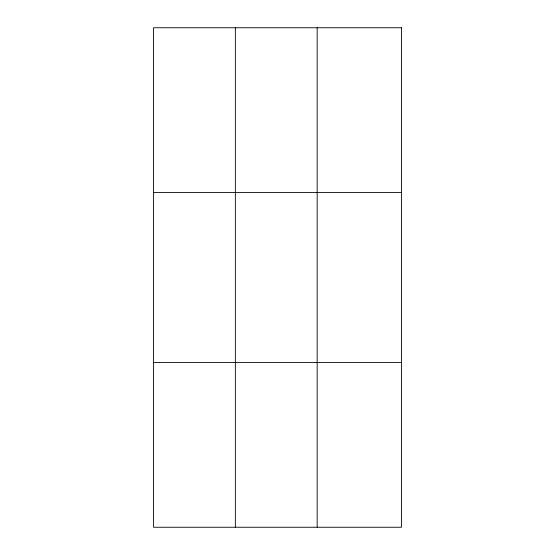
<?xml version="1.0" encoding="UTF-8"?>
<svg xmlns="http://www.w3.org/2000/svg" width="555" height="555" viewBox="0 0 555 555"><rect width="100%" height="100%" fill="white"/><g stroke="black" fill="none" stroke-linecap="round" stroke-linejoin="round"><path stroke-width="0.83" d="M235.355 27.75L235.355 527.25M317.169 27.75L317.169 527.25M153.534 192.585L401.466 192.585M153.534 362.415L401.466 362.415M401.466 27.75L401.466 527.25L153.534 527.25L153.534 27.75L401.466 27.75"/></g></svg>
